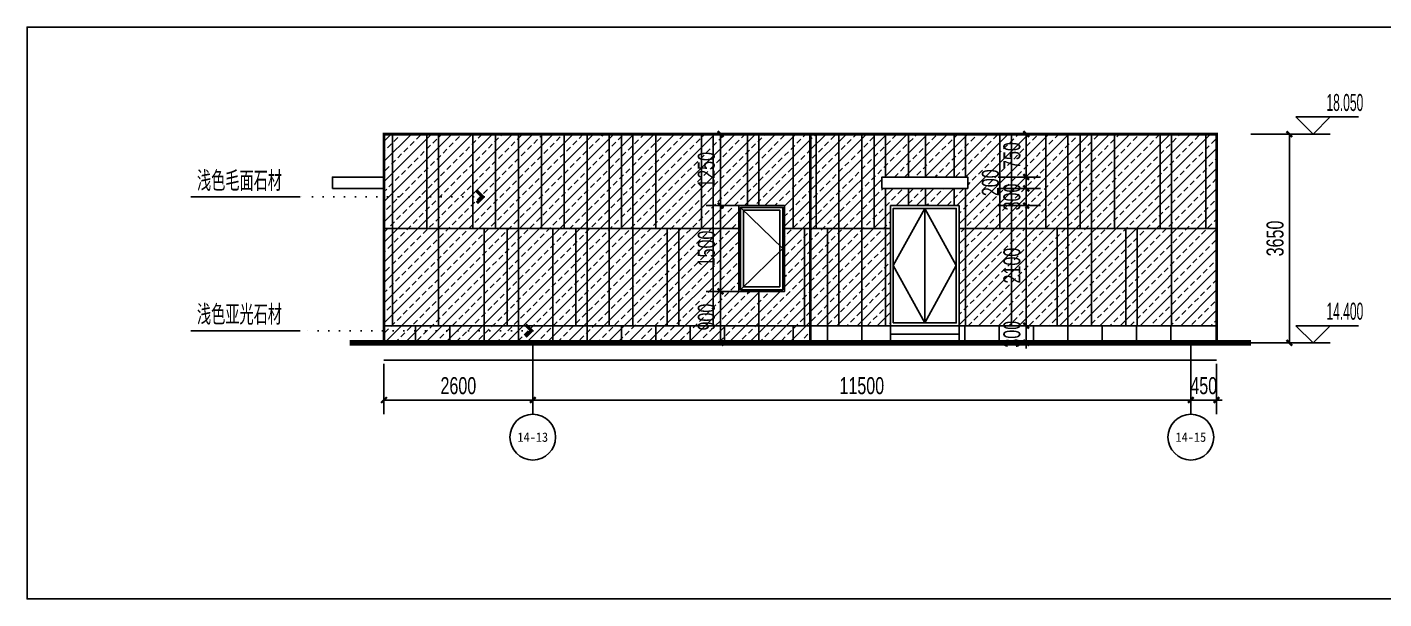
# Model space of a CAD drawing. Extents: x -483182 to 812890, y -390528 to -214858.
# Drawn here: x 551060 to 574768, y -311707 to -301707 of the extents above; entities that cross this region are included whole.
import ezdxf
from ezdxf.enums import TextEntityAlignment as Align

# ---------------------------------------------------------------- set-up
doc = ezdxf.new("R2010")
doc.units = 0
doc.header["$LTSCALE"] = 1000
doc.header["$MEASUREMENT"] = 0
doc.linetypes.add('DOT2', pattern=[0.125, 0, -0.125])
for name, color, linetype in [('01-标注_尺寸', 124, 'Continuous'), ('01-标注_标高', 200, 'Continuous'), ('01-标注_符号', 200, 'Continuous'), ('01-标注_轴线坐标', 132, 'Continuous'), ('02-TEXT_标注', 130, 'Continuous'), ('02-TEXT_轴号', 7, 'Continuous'), ('05-填充_156', 156, 'Continuous'), ('A-C_窗', 140, 'Continuous'), ('E-立面轮廓', 241, 'Continuous')]:
    doc.layers.add(name, color=color, linetype=linetype)
doc.layers.add('04-不打印_辅助线', color=165, linetype='Continuous', plot=False)
doc.styles.add('_TCH_AXIS', font='STXIHEI_0.TTF', dxfattribs={"width": 0.75})
doc.styles.add('_TCH_DIM', font='ros.shx', dxfattribs={"width": 0.75, "bigfont": 'jd.shx'})
doc.styles.add('_TCH_DIM_T3', font='ros.shx', dxfattribs={"width": 0.705882, "bigfont": 'jd.shx'})
doc.styles.add('_TCH_LABEL', font='ros.shx', dxfattribs={"width": 0.75, "bigfont": 'jd.shx'})
doc.styles.add('logo-3', font='', dxfattribs={"width": 0.75})
doc.styles.get('logo-3').set_extended_font_data('SimSun')
doc.dimstyles.new('_TCH_ARCH&&100', dxfattribs={"dimtxt": 297.5, "dimasz": 100, "dimexe": 250, "dimexo": 300, "dimgap": 100, "dimtad": 1, "dimdec": 0, "dimzin": 0, "dimdsep": 46, "dimtxsty": '_TCH_DIM_T3', "dimblk": 'ARCHTICK', "dimcen": 0.09, "dimclrt": 7, "dimazin": 2, "dimtfac": 1, "dimtdec": 0, "dimtix": 1, "dimtmove": 2, "dimatfit": 3, "dimfxl": 0, "dimtolj": 1, "dimtzin": 0, "dimarcsym": 0})
doc.dimstyles.new('副本 ISO-1', dxfattribs={"dimtxt": 2.5, "dimasz": 1.5, "dimexe": 1.25, "dimexo": 0.625, "dimtad": 1, "dimdec": 0, "dimtxsty": 'logo-3', "dimblk": 'ARCHTICK', "dimcen": 2.5, "dimdle": 1, "dimadec": 0, "dimazin": 0, "dimtfac": 1, "dimtdec": 0, "dimtix": 1, "dimtmove": 0, "dimatfit": 3, "dimldrblk": 'AR', "dimfxl": 0, "dimarcsym": 0})

# ---------------------------------------------------------------- blocks, each defined once
blk = doc.blocks.new('dddddddddddd3')
at = {"layer": 'A-C_窗'}
for p, q in [((-16250, 3350), (-16250, 0)), ((-15650, 3350), (-15650, 1700)), ((-15450, 3350), (-15450, 0)), ((-14850, 3350), (-14850, 1700)), ((-14450, 3350), (-14450, 1700)), ((-14450, 3350), (-14450, 1700)), ((-14050, 3350), (-14050, 0)), ((-13650, 3350), (-13650, 1700)), ((-13250, 3350), (-13250, 1700)), ((-13250, 3350), (-13250, 1700)), ((-12850, 3350), (-12850, 0)), ((-12463, 0), (-12463, 3350)), ((-12250, 3350), (-12250, 1700)), ((-12050, 3350), (-12050, 0)), ((-11650, 3350), (-11650, 1700)), ((-10850, 3350), (-10850, 1700)), ((-10650, 3350), (-10650, 0)), ((-10050, 3350), (-10050, 2100)), ((-9850, 3350), (-9850, 2100)), ((-9250, 3350), (-9250, 1700)), ((-8850, 3350), (-8850, 1700)), ((-8850, 3350), (-8850, 1700)), ((-8450, 3350), (-8450, 0)), ((-8050, 0), (-8050, 3350)), ((-7837, 3350), (-7837, 1700)), ((-7637, 3350), (-7637, 2600)), ((-7237, 3350), (-7237, 2600)), ((-6937, 3350), (-6937, 2600)), ((-6437, 3350), (-6437, 2600)), ((-6237, 3350), (-6237, 2600)), ((-5637, 3350), (-5637, 1700)), ((-5437, 3350), (-5437, 0)), ((-4837, 3350), (-4837, 1700)), ((-4450, 0), (-4450, 3350)), ((-4237, 3350), (-4237, 1700)), ((-4037, 3350), (-4037, 0)), ((-3637, 3350), (-3637, 1700)), ((-2837, 3350), (-2837, 1700)), ((-2637, 3350), (-2637, 0)), ((-2037, 3350), (-2037, 1700)), ((-7637, 2400), (-7637, 0)), ((-7237, 2400), (-7237, 2100)), ((-6937, 2400), (-6937, 2100)), ((-6437, 2400), (-6437, 2100)), ((-6237, 2400), (-6237, 0)), ((-16400, 1700), (-10200, 1700)), ((-14650, 1700), (-14650, 0)), ((-14250, 1700), (-14250, 0)), ((-13450, 1700), (-13450, 0)), ((-13050, 1700), (-13050, 0)), ((-11450, 1700), (-11450, 0)), ((-11250, 1700), (-11250, 0)), ((-9400, 1700), (-7550, 1700)), ((-9050, 1700), (-9050, 0)), ((-8650, 1700), (-8650, 0)), ((-6350, 1700), (-1850, 1700)), ((-4637, 1700), (-4637, 0)), ((-3437, 1700), (-3437, 0)), ((-3237, 1700), (-3237, 0)), ((-9850, 600), (-9850, 0)), ((-7550, 0), (-16400, 0)), ((-15850, -300), (-15850, 0)), ((-15250, -300), (-15250, 0)), ((-14650, -300), (-14650, 0)), ((-14050, -300), (-14050, 0)), ((-13450, -300), (-13450, 0)), ((-12850, -300), (-12850, 0)), ((-12250, -300), (-12250, 0)), ((-11650, -300), (-11650, 0)), ((-11050, -300), (-11050, 0)), ((-10450, -300), (-10450, 0)), ((-9850, -300), (-9850, 0)), ((-9250, -300), (-9250, 0)), ((-8650, -300), (-8650, 0)), ((-8050, -300), (-8050, 0)), ((-1850, 0), (-6350, 0)), ((-6250, -300), (-6250, 0)), ((-5650, -300), (-5650, 0)), ((-5050, -300), (-5050, 0)), ((-4450, -300), (-4450, 0)), ((-3850, -300), (-3850, 0)), ((-3250, -300), (-3250, 0)), ((-2650, -300), (-2650, 0))]:
    blk.add_line(p, q, dxfattribs=at)
blk = doc.blocks.new('_ArchTick')
at = {"color": 0, "linetype": 'ByBlock', "const_width": 0.4}
blk.add_lwpolyline([(-0.5, -0.5), (0.5, 0.5)], dxfattribs=at)
blk = doc.blocks.new('*X6')
at = {"color": 0}
for p, q in [((-1012.312, 1692.723), (-1012.284, 1692.723)), ((-1012.312, 1692.722), (-1012.312, 1692.723)), ((-1012.311, 1692.724), (-1012.285, 1692.724)), ((-1012.311, 1692.721), (-1012.311, 1692.724)), ((-1012.311, 1692.722), (-1012.283, 1692.722)), ((-1012.31, 1692.725), (-1012.286, 1692.725)), ((-1012.31, 1692.72), (-1012.31, 1692.725)), ((-1012.31, 1692.721), (-1012.282, 1692.721)), ((-1012.309, 1692.726), (-1012.287, 1692.726)), ((-1012.309, 1692.719), (-1012.309, 1692.726)), ((-1012.309, 1692.72), (-1012.281, 1692.72)), ((-1012.308, 1692.727), (-1012.288, 1692.727)), ((-1012.308, 1692.718), (-1012.308, 1692.727)), ((-1012.308, 1692.719), (-1012.28, 1692.719)), ((-1012.307, 1692.728), (-1012.289, 1692.728)), ((-1012.307, 1692.717), (-1012.307, 1692.728)), ((-1012.307, 1692.718), (-1012.279, 1692.718)), ((-1012.307, 1692.623), (-1012.278, 1692.623)), ((-1012.307, 1692.612), (-1012.307, 1692.623)), ((-1012.306, 1692.729), (-1012.29, 1692.729)), ((-1012.306, 1692.716), (-1012.306, 1692.729)), ((-1012.306, 1692.717), (-1012.278, 1692.717)), ((-1012.306, 1692.624), (-1012.277, 1692.624)), ((-1012.306, 1692.611), (-1012.306, 1692.624)), ((-1012.305, 1692.73), (-1012.291, 1692.73)), ((-1012.305, 1692.715), (-1012.305, 1692.73)), ((-1012.305, 1692.716), (-1012.277, 1692.716)), ((-1012.305, 1692.625), (-1012.276, 1692.625)), ((-1012.305, 1692.61), (-1012.305, 1692.625)), ((-1012.304, 1692.731), (-1012.292, 1692.731)), ((-1012.304, 1692.714), (-1012.304, 1692.731)), ((-1012.304, 1692.715), (-1012.276, 1692.715)), ((-1012.304, 1692.626), (-1012.275, 1692.626)), ((-1012.304, 1692.609), (-1012.304, 1692.626)), ((-1012.303, 1692.732), (-1012.293, 1692.732)), ((-1012.303, 1692.713), (-1012.303, 1692.732)), ((-1012.303, 1692.714), (-1012.275, 1692.714)), ((-1012.303, 1692.627), (-1012.274, 1692.627)), ((-1012.303, 1692.608), (-1012.303, 1692.627)), ((-1012.302, 1692.733), (-1012.294, 1692.733)), ((-1012.302, 1692.712), (-1012.302, 1692.733)), ((-1012.302, 1692.713), (-1012.274, 1692.713)), ((-1012.302, 1692.628), (-1012.273, 1692.628)), ((-1012.302, 1692.607), (-1012.302, 1692.628)), ((-1012.301, 1692.734), (-1012.295, 1692.734)), ((-1012.301, 1692.711), (-1012.301, 1692.734)), ((-1012.301, 1692.712), (-1012.273, 1692.712)), ((-1012.301, 1692.629), (-1012.272, 1692.629)), ((-1012.301, 1692.606), (-1012.301, 1692.629)), ((-1012.3, 1692.735), (-1012.296, 1692.735)), ((-1012.3, 1692.71), (-1012.3, 1692.735)), ((-1012.3, 1692.711), (-1012.272, 1692.711)), ((-1012.3, 1692.63), (-1012.271, 1692.63)), ((-1012.3, 1692.605), (-1012.3, 1692.63)), ((-1012.299, 1692.736), (-1012.297, 1692.736)), ((-1012.299, 1692.709), (-1012.299, 1692.736)), ((-1012.299, 1692.71), (-1012.271, 1692.71)), ((-1012.299, 1692.631), (-1012.27, 1692.631)), ((-1012.299, 1692.604), (-1012.299, 1692.631)), ((-1012.298, 1692.708), (-1012.298, 1692.736)), ((-1012.298, 1692.709), (-1012.27, 1692.709)), ((-1012.298, 1692.632), (-1012.269, 1692.632)), ((-1012.298, 1692.603), (-1012.298, 1692.632)), ((-1012.297, 1692.707), (-1012.297, 1692.735)), ((-1012.297, 1692.708), (-1012.269, 1692.708)), ((-1012.297, 1692.633), (-1012.268, 1692.633)), ((-1012.297, 1692.604), (-1012.297, 1692.633)), ((-1012.296, 1692.706), (-1012.296, 1692.734)), ((-1012.296, 1692.707), (-1012.268, 1692.707)), ((-1012.296, 1692.634), (-1012.267, 1692.634)), ((-1012.296, 1692.605), (-1012.296, 1692.634)), ((-1012.295, 1692.705), (-1012.295, 1692.733)), ((-1012.295, 1692.706), (-1012.267, 1692.706)), ((-1012.295, 1692.635), (-1012.266, 1692.635)), ((-1012.295, 1692.606), (-1012.295, 1692.635)), ((-1012.294, 1692.704), (-1012.294, 1692.732)), ((-1012.294, 1692.705), (-1012.266, 1692.705)), ((-1012.294, 1692.636), (-1012.265, 1692.636)), ((-1012.294, 1692.607), (-1012.294, 1692.636)), ((-1012.293, 1692.703), (-1012.293, 1692.731)), ((-1012.293, 1692.704), (-1012.265, 1692.704)), ((-1012.293, 1692.637), (-1012.264, 1692.637)), ((-1012.293, 1692.608), (-1012.293, 1692.637)), ((-1012.292, 1692.702), (-1012.292, 1692.73)), ((-1012.292, 1692.703), (-1012.264, 1692.703)), ((-1012.292, 1692.638), (-1012.263, 1692.638)), ((-1012.292, 1692.609), (-1012.292, 1692.638)), ((-1012.291, 1692.701), (-1012.291, 1692.729)), ((-1012.291, 1692.702), (-1012.263, 1692.702)), ((-1012.291, 1692.639), (-1012.262, 1692.639)), ((-1012.291, 1692.61), (-1012.291, 1692.639)), ((-1012.29, 1692.7), (-1012.29, 1692.728)), ((-1012.29, 1692.701), (-1012.262, 1692.701)), ((-1012.29, 1692.64), (-1012.261, 1692.64)), ((-1012.29, 1692.611), (-1012.29, 1692.64)), ((-1012.289, 1692.699), (-1012.289, 1692.727)), ((-1012.289, 1692.7), (-1012.261, 1692.7)), ((-1012.289, 1692.641), (-1012.26, 1692.641)), ((-1012.289, 1692.612), (-1012.289, 1692.641)), ((-1012.288, 1692.698), (-1012.288, 1692.726)), ((-1012.288, 1692.699), (-1012.26, 1692.699)), ((-1012.288, 1692.642), (-1012.259, 1692.642)), ((-1012.288, 1692.613), (-1012.288, 1692.642)), ((-1012.287, 1692.697), (-1012.287, 1692.725)), ((-1012.287, 1692.698), (-1012.259, 1692.698)), ((-1012.287, 1692.643), (-1012.258, 1692.643)), ((-1012.287, 1692.614), (-1012.287, 1692.643)), ((-1012.286, 1692.696), (-1012.286, 1692.724)), ((-1012.286, 1692.697), (-1012.258, 1692.697)), ((-1012.286, 1692.644), (-1012.257, 1692.644)), ((-1012.286, 1692.615), (-1012.286, 1692.644)), ((-1012.285, 1692.695), (-1012.285, 1692.723)), ((-1012.285, 1692.696), (-1012.257, 1692.696)), ((-1012.285, 1692.645), (-1012.256, 1692.645)), ((-1012.285, 1692.616), (-1012.285, 1692.645)), ((-1012.284, 1692.694), (-1012.284, 1692.722)), ((-1012.284, 1692.695), (-1012.256, 1692.695)), ((-1012.284, 1692.646), (-1012.255, 1692.646)), ((-1012.284, 1692.617), (-1012.284, 1692.646)), ((-1012.283, 1692.693), (-1012.283, 1692.721)), ((-1012.283, 1692.694), (-1012.255, 1692.694)), ((-1012.283, 1692.647), (-1012.254, 1692.647)), ((-1012.283, 1692.618), (-1012.283, 1692.647)), ((-1012.282, 1692.692), (-1012.282, 1692.72)), ((-1012.282, 1692.693), (-1012.254, 1692.693)), ((-1012.282, 1692.648), (-1012.253, 1692.648)), ((-1012.282, 1692.619), (-1012.282, 1692.648)), ((-1012.281, 1692.691), (-1012.281, 1692.719)), ((-1012.281, 1692.692), (-1012.253, 1692.692)), ((-1012.281, 1692.649), (-1012.252, 1692.649)), ((-1012.281, 1692.62), (-1012.281, 1692.649)), ((-1012.28, 1692.69), (-1012.28, 1692.718)), ((-1012.28, 1692.691), (-1012.252, 1692.691)), ((-1012.28, 1692.65), (-1012.251, 1692.65)), ((-1012.28, 1692.621), (-1012.28, 1692.65)), ((-1012.279, 1692.689), (-1012.279, 1692.717)), ((-1012.279, 1692.69), (-1012.251, 1692.69)), ((-1012.279, 1692.651), (-1012.25, 1692.651)), ((-1012.279, 1692.622), (-1012.279, 1692.651)), ((-1012.278, 1692.688), (-1012.278, 1692.716)), ((-1012.278, 1692.689), (-1012.25, 1692.689)), ((-1012.278, 1692.652), (-1012.249, 1692.652)), ((-1012.278, 1692.623), (-1012.278, 1692.652)), ((-1012.277, 1692.687), (-1012.277, 1692.715)), ((-1012.277, 1692.688), (-1012.249, 1692.688)), ((-1012.277, 1692.653), (-1012.248, 1692.653)), ((-1012.277, 1692.624), (-1012.277, 1692.653)), ((-1012.276, 1692.686), (-1012.276, 1692.714)), ((-1012.276, 1692.687), (-1012.248, 1692.687)), ((-1012.276, 1692.654), (-1012.247, 1692.654)), ((-1012.276, 1692.625), (-1012.276, 1692.654)), ((-1012.275, 1692.685), (-1012.275, 1692.713)), ((-1012.275, 1692.686), (-1012.247, 1692.686)), ((-1012.275, 1692.655), (-1012.246, 1692.655)), ((-1012.275, 1692.626), (-1012.275, 1692.655)), ((-1012.274, 1692.684), (-1012.274, 1692.712)), ((-1012.274, 1692.685), (-1012.246, 1692.685)), ((-1012.274, 1692.656), (-1012.245, 1692.656)), ((-1012.274, 1692.627), (-1012.274, 1692.656)), ((-1012.273, 1692.683), (-1012.273, 1692.711)), ((-1012.273, 1692.684), (-1012.245, 1692.684)), ((-1012.273, 1692.657), (-1012.244, 1692.657)), ((-1012.273, 1692.628), (-1012.273, 1692.657)), ((-1012.272, 1692.682), (-1012.272, 1692.71)), ((-1012.272, 1692.683), (-1012.244, 1692.683)), ((-1012.272, 1692.658), (-1012.243, 1692.658)), ((-1012.272, 1692.629), (-1012.272, 1692.658)), ((-1012.271, 1692.681), (-1012.271, 1692.709)), ((-1012.271, 1692.682), (-1012.243, 1692.682)), ((-1012.271, 1692.659), (-1012.242, 1692.659)), ((-1012.271, 1692.63), (-1012.271, 1692.659)), ((-1012.27, 1692.68), (-1012.27, 1692.708)), ((-1012.27, 1692.681), (-1012.242, 1692.681)), ((-1012.27, 1692.66), (-1012.241, 1692.66)), ((-1012.27, 1692.631), (-1012.27, 1692.66)), ((-1012.269, 1692.679), (-1012.269, 1692.707)), ((-1012.269, 1692.68), (-1012.241, 1692.68)), ((-1012.269, 1692.661), (-1012.24, 1692.661)), ((-1012.269, 1692.632), (-1012.269, 1692.661)), ((-1012.268, 1692.678), (-1012.268, 1692.706)), ((-1012.268, 1692.679), (-1012.24, 1692.679)), ((-1012.268, 1692.662), (-1012.239, 1692.662)), ((-1012.268, 1692.633), (-1012.268, 1692.662)), ((-1012.267, 1692.677), (-1012.267, 1692.705)), ((-1012.267, 1692.678), (-1012.239, 1692.678)), ((-1012.267, 1692.663), (-1012.238, 1692.663)), ((-1012.267, 1692.634), (-1012.267, 1692.663)), ((-1012.266, 1692.676), (-1012.266, 1692.704)), ((-1012.266, 1692.677), (-1012.238, 1692.677)), ((-1012.266, 1692.664), (-1012.237, 1692.664)), ((-1012.266, 1692.635), (-1012.266, 1692.664)), ((-1012.265, 1692.675), (-1012.265, 1692.703)), ((-1012.265, 1692.676), (-1012.237, 1692.676)), ((-1012.265, 1692.665), (-1012.236, 1692.665)), ((-1012.265, 1692.636), (-1012.265, 1692.665)), ((-1012.264, 1692.674), (-1012.264, 1692.702)), ((-1012.264, 1692.675), (-1012.236, 1692.675)), ((-1012.264, 1692.666), (-1012.235, 1692.666)), ((-1012.264, 1692.637), (-1012.264, 1692.666)), ((-1012.263, 1692.673), (-1012.263, 1692.701)), ((-1012.263, 1692.674), (-1012.235, 1692.674)), ((-1012.263, 1692.667), (-1012.234, 1692.667)), ((-1012.263, 1692.638), (-1012.263, 1692.667)), ((-1012.262, 1692.672), (-1012.262, 1692.7)), ((-1012.262, 1692.673), (-1012.234, 1692.673)), ((-1012.262, 1692.668), (-1012.233, 1692.668)), ((-1012.262, 1692.639), (-1012.262, 1692.668)), ((-1012.261, 1692.671), (-1012.261, 1692.699)), ((-1012.261, 1692.672), (-1012.233, 1692.672)), ((-1012.261, 1692.669), (-1012.232, 1692.669)), ((-1012.261, 1692.64), (-1012.261, 1692.669)), ((-1012.26, 1692.67), (-1012.26, 1692.698)), ((-1012.26, 1692.671), (-1012.232, 1692.671)), ((-1012.26, 1692.67), (-1012.231, 1692.67)), ((-1012.26, 1692.641), (-1012.26, 1692.67)), ((-1012.259, 1692.642), (-1012.259, 1692.697)), ((-1012.258, 1692.643), (-1012.258, 1692.696)), ((-1012.257, 1692.644), (-1012.257, 1692.695)), ((-1012.256, 1692.645), (-1012.256, 1692.694)), ((-1012.255, 1692.646), (-1012.255, 1692.693)), ((-1012.254, 1692.647), (-1012.254, 1692.692)), ((-1012.253, 1692.648), (-1012.253, 1692.691)), ((-1012.252, 1692.649), (-1012.252, 1692.69)), ((-1012.251, 1692.65), (-1012.251, 1692.689)), ((-1012.25, 1692.651), (-1012.25, 1692.688)), ((-1012.249, 1692.652), (-1012.249, 1692.687)), ((-1012.248, 1692.653), (-1012.248, 1692.686)), ((-1012.247, 1692.654), (-1012.247, 1692.685)), ((-1012.246, 1692.655), (-1012.246, 1692.684)), ((-1012.245, 1692.656), (-1012.245, 1692.683)), ((-1012.244, 1692.657), (-1012.244, 1692.682)), ((-1012.243, 1692.658), (-1012.243, 1692.681)), ((-1012.242, 1692.659), (-1012.242, 1692.68)), ((-1012.241, 1692.66), (-1012.241, 1692.679)), ((-1012.24, 1692.661), (-1012.24, 1692.678)), ((-1012.239, 1692.662), (-1012.239, 1692.677)), ((-1012.238, 1692.663), (-1012.238, 1692.676)), ((-1012.237, 1692.664), (-1012.237, 1692.675)), ((-1012.236, 1692.665), (-1012.236, 1692.674)), ((-1012.235, 1692.666), (-1012.235, 1692.673)), ((-1012.234, 1692.667), (-1012.234, 1692.672)), ((-1012.233, 1692.668), (-1012.233, 1692.671)), ((-1012.232, 1692.669), (-1012.232, 1692.67)), ((-1012.312, 1692.618), (-1012.283, 1692.618)), ((-1012.312, 1692.617), (-1012.312, 1692.618)), ((-1012.311, 1692.619), (-1012.282, 1692.619)), ((-1012.311, 1692.616), (-1012.311, 1692.619)), ((-1012.311, 1692.617), (-1012.284, 1692.617)), ((-1012.31, 1692.62), (-1012.281, 1692.62)), ((-1012.31, 1692.615), (-1012.31, 1692.62)), ((-1012.31, 1692.616), (-1012.285, 1692.616)), ((-1012.309, 1692.621), (-1012.28, 1692.621)), ((-1012.309, 1692.614), (-1012.309, 1692.621)), ((-1012.309, 1692.615), (-1012.286, 1692.615)), ((-1012.308, 1692.622), (-1012.279, 1692.622)), ((-1012.308, 1692.613), (-1012.308, 1692.622)), ((-1012.308, 1692.614), (-1012.287, 1692.614)), ((-1012.307, 1692.613), (-1012.288, 1692.613)), ((-1012.306, 1692.612), (-1012.289, 1692.612)), ((-1012.305, 1692.611), (-1012.29, 1692.611)), ((-1012.304, 1692.61), (-1012.291, 1692.61)), ((-1012.303, 1692.609), (-1012.292, 1692.609)), ((-1012.302, 1692.608), (-1012.293, 1692.608)), ((-1012.301, 1692.607), (-1012.294, 1692.607)), ((-1012.3, 1692.606), (-1012.295, 1692.606)), ((-1012.299, 1692.605), (-1012.296, 1692.605)), ((-1012.298, 1692.604), (-1012.297, 1692.604))]:
    blk.add_line(p, q, dxfattribs=at)
blk = doc.blocks.new('A-ARROW')
blk.add_lwpolyline([(0.081, 0.052), (0.067, 0.067), (0, 0), (0.067, -0.067), (0.081, -0.052), (0.028, 0)], close=True)
at = {"rotation": 180}
blk.add_blockref('*X6', (-1012.231, 1692.67), dxfattribs=at)
blk = doc.blocks.new('AR')
at = {"xscale": -21.59999999986031, "yscale": 21.59999999999127, "zscale": 21.6, "rotation": 359.9999997162888}
blk.add_blockref('A-ARROW', (0, 0), dxfattribs=at)
blk = doc.blocks.new('*D2090')
at = {"layer": '01-标注_尺寸', "color": 0, "lineweight": -2, "transparency": 16777216}
for p, q in [((572445, -303579), (573366, -303579)), ((573116, -307229), (573116, -303579)), ((572445, -307229), (573366, -307229))]:
    blk.add_line(p, q, dxfattribs=at)
at = {"layer": 'Defpoints', "color": 0, "transparency": 16777216}
for p in [(572145, -303579), (573116, -303579), (572145, -307229)]:
    blk.add_point(p, dxfattribs=at)
at = {"layer": '01-标注_尺寸', "color": 0, "lineweight": -2, "transparency": 16777216, "xscale": 100, "yscale": 100, "zscale": 100}
for p, rotation in [((573116, -303579), 90), ((573116, -307229), 270)]:
    blk.add_blockref('_ArchTick', p, dxfattribs=dict(at, rotation=rotation))
at = {"layer": '01-标注_尺寸', "color": 7, "transparency": 16777216, "insert": (572868, -305404), "char_height": 297.5, "attachment_point": 5, "rotation": 90, "style": '_TCH_DIM_T3'}
blk.add_mtext('\\A1;3650', dxfattribs=at)
blk = doc.blocks.new('*D2091')
at = {"layer": '01-标注_尺寸', "color": 0, "lineweight": -2, "transparency": 16777216}
for p, q in [((568029, -306929), (568768, -306929)), ((568518, -306929), (568518, -306829)), ((568518, -307229), (568518, -306929)), ((568029, -307229), (568768, -307229)), ((568518, -307229), (568518, -307329))]:
    blk.add_line(p, q, dxfattribs=at)
at = {"layer": 'Defpoints', "color": 0, "transparency": 16777216}
for p in [(567729, -306929), (568518, -306929), (567729, -307229)]:
    blk.add_point(p, dxfattribs=at)
at = {"layer": '01-标注_尺寸', "color": 0, "lineweight": -2, "transparency": 16777216, "xscale": 100, "yscale": 100, "zscale": 100}
for p, rotation in [((568518, -306929), 270), ((568518, -307229), 90)]:
    blk.add_blockref('_ArchTick', p, dxfattribs=dict(at, rotation=rotation))
at = {"layer": '01-标注_尺寸', "color": 7, "transparency": 16777216, "insert": (568269, -307079), "char_height": 297.5, "attachment_point": 5, "rotation": 90, "style": '_TCH_DIM_T3'}
blk.add_mtext('\\A1;300', dxfattribs=at)
blk = doc.blocks.new('*D2092')
at = {"layer": '01-标注_尺寸', "color": 0, "lineweight": -2, "transparency": 16777216}
for p, q in [((568029, -304829), (568768, -304829)), ((568518, -306929), (568518, -304829)), ((568029, -306929), (568768, -306929))]:
    blk.add_line(p, q, dxfattribs=at)
at = {"layer": 'Defpoints', "color": 0, "transparency": 16777216}
for p in [(567729, -304829), (568518, -304829), (567729, -306929)]:
    blk.add_point(p, dxfattribs=at)
at = {"layer": '01-标注_尺寸', "color": 0, "lineweight": -2, "transparency": 16777216, "xscale": 100, "yscale": 100, "zscale": 100}
for p, rotation in [((568518, -304829), 90), ((568518, -306929), 270)]:
    blk.add_blockref('_ArchTick', p, dxfattribs=dict(at, rotation=rotation))
at = {"layer": '01-标注_尺寸', "color": 7, "transparency": 16777216, "insert": (568269, -305879), "char_height": 297.5, "attachment_point": 5, "rotation": 90, "style": '_TCH_DIM_T3'}
blk.add_mtext('\\A1;2100', dxfattribs=at)
blk = doc.blocks.new('*D2093')
at = {"layer": '01-标注_尺寸', "color": 0, "lineweight": -2, "transparency": 16777216}
for p, q in [((568029, -304529), (568768, -304529)), ((568518, -304529), (568518, -304429)), ((568518, -304829), (568518, -304529)), ((568029, -304829), (568768, -304829)), ((568518, -304829), (568518, -304929))]:
    blk.add_line(p, q, dxfattribs=at)
at = {"layer": 'Defpoints', "color": 0, "transparency": 16777216}
for p in [(567729, -304529), (568518, -304529), (567729, -304829)]:
    blk.add_point(p, dxfattribs=at)
at = {"layer": '01-标注_尺寸', "color": 0, "lineweight": -2, "transparency": 16777216, "xscale": 100, "yscale": 100, "zscale": 100}
for p, rotation in [((568518, -304529), 270), ((568518, -304829), 90)]:
    blk.add_blockref('_ArchTick', p, dxfattribs=dict(at, rotation=rotation))
at = {"layer": '01-标注_尺寸', "color": 7, "transparency": 16777216, "insert": (568269, -304679), "char_height": 297.5, "attachment_point": 5, "rotation": 90, "style": '_TCH_DIM_T3'}
blk.add_mtext('\\A1;300', dxfattribs=at)
blk = doc.blocks.new('*D2094')
at = {"layer": '01-标注_尺寸', "color": 0, "lineweight": -2, "transparency": 16777216}
for p, q in [((568029, -304329), (568768, -304329)), ((568518, -304329), (568518, -304229)), ((568518, -304529), (568518, -304329)), ((568029, -304529), (568768, -304529)), ((568518, -304529), (568518, -304629))]:
    blk.add_line(p, q, dxfattribs=at)
at = {"layer": 'Defpoints', "color": 0, "transparency": 16777216}
for p in [(567729, -304329), (568518, -304329), (567729, -304529)]:
    blk.add_point(p, dxfattribs=at)
at = {"layer": '01-标注_尺寸', "color": 0, "lineweight": -2, "transparency": 16777216, "xscale": 100, "yscale": 100, "zscale": 100}
for p, rotation in [((568518, -304329), 270), ((568518, -304529), 90)]:
    blk.add_blockref('_ArchTick', p, dxfattribs=dict(at, rotation=rotation))
at = {"layer": '01-标注_尺寸', "color": 7, "transparency": 16777216, "insert": (567893, -304429), "char_height": 297.5, "attachment_point": 5, "rotation": 90, "style": '_TCH_DIM_T3'}
blk.add_mtext('\\A1;200', dxfattribs=at)
blk = doc.blocks.new('*D2095')
at = {"layer": '01-标注_尺寸', "color": 0, "lineweight": -2, "transparency": 16777216}
for p, q in [((568029, -303579), (568768, -303579)), ((568518, -304329), (568518, -303579)), ((568029, -304329), (568768, -304329))]:
    blk.add_line(p, q, dxfattribs=at)
at = {"layer": 'Defpoints', "color": 0, "transparency": 16777216}
for p in [(567729, -303579), (568518, -303579), (567729, -304329)]:
    blk.add_point(p, dxfattribs=at)
at = {"layer": '01-标注_尺寸', "color": 0, "lineweight": -2, "transparency": 16777216, "xscale": 100, "yscale": 100, "zscale": 100}
for p, rotation in [((568518, -303579), 90), ((568518, -304329), 270)]:
    blk.add_blockref('_ArchTick', p, dxfattribs=dict(at, rotation=rotation))
at = {"layer": '01-标注_尺寸', "color": 7, "transparency": 16777216, "insert": (568269, -303954), "char_height": 297.5, "attachment_point": 5, "rotation": 90, "style": '_TCH_DIM_T3'}
blk.add_mtext('\\A1;750', dxfattribs=at)
blk = doc.blocks.new('*D2096')
at = {"layer": '01-标注_尺寸', "color": 0, "lineweight": -2, "transparency": 16777216}
for p, q in [((563667, -306329), (562927, -306329)), ((563177, -307229), (563177, -306329)), ((563667, -307229), (562927, -307229))]:
    blk.add_line(p, q, dxfattribs=at)
at = {"layer": 'Defpoints', "color": 0, "transparency": 16777216}
for p in [(563177, -306329), (563967, -306329), (563967, -307229)]:
    blk.add_point(p, dxfattribs=at)
at = {"layer": '01-标注_尺寸', "color": 0, "lineweight": -2, "transparency": 16777216, "xscale": 100, "yscale": 100, "zscale": 100}
for p, rotation in [((563177, -306329), 90), ((563177, -307229), 270)]:
    blk.add_blockref('_ArchTick', p, dxfattribs=dict(at, rotation=rotation))
at = {"layer": '01-标注_尺寸', "color": 7, "transparency": 16777216, "insert": (562929, -306779), "char_height": 297.5, "attachment_point": 5, "rotation": 90, "style": '_TCH_DIM_T3'}
blk.add_mtext('\\A1;900', dxfattribs=at)
blk = doc.blocks.new('*D2097')
at = {"layer": '01-标注_尺寸', "color": 0, "lineweight": -2, "transparency": 16777216}
for p, q in [((563667, -304829), (562927, -304829)), ((563177, -306329), (563177, -304829)), ((563667, -306329), (562927, -306329))]:
    blk.add_line(p, q, dxfattribs=at)
at = {"layer": 'Defpoints', "color": 0, "transparency": 16777216}
for p in [(563177, -304829), (563967, -304829), (563967, -306329)]:
    blk.add_point(p, dxfattribs=at)
at = {"layer": '01-标注_尺寸', "color": 0, "lineweight": -2, "transparency": 16777216, "xscale": 100, "yscale": 100, "zscale": 100}
for p, rotation in [((563177, -304829), 90), ((563177, -306329), 270)]:
    blk.add_blockref('_ArchTick', p, dxfattribs=dict(at, rotation=rotation))
at = {"layer": '01-标注_尺寸', "color": 7, "transparency": 16777216, "insert": (562929, -305579), "char_height": 297.5, "attachment_point": 5, "rotation": 90, "style": '_TCH_DIM_T3'}
blk.add_mtext('\\A1;1500', dxfattribs=at)
blk = doc.blocks.new('*D2098')
at = {"layer": '01-标注_尺寸', "color": 0, "lineweight": -2, "transparency": 16777216}
for p, q in [((563667, -303579), (562927, -303579)), ((563177, -304829), (563177, -303579)), ((563667, -304829), (562927, -304829))]:
    blk.add_line(p, q, dxfattribs=at)
at = {"layer": 'Defpoints', "color": 0, "transparency": 16777216}
for p in [(563177, -303579), (563967, -303579), (563967, -304829)]:
    blk.add_point(p, dxfattribs=at)
at = {"layer": '01-标注_尺寸', "color": 0, "lineweight": -2, "transparency": 16777216, "xscale": 100, "yscale": 100, "zscale": 100}
for p, rotation in [((563177, -303579), 90), ((563177, -304829), 270)]:
    blk.add_blockref('_ArchTick', p, dxfattribs=dict(at, rotation=rotation))
at = {"layer": '01-标注_尺寸', "color": 7, "transparency": 16777216, "insert": (562929, -304204), "char_height": 297.5, "attachment_point": 5, "rotation": 90, "style": '_TCH_DIM_T3'}
blk.add_mtext('\\A1;1250', dxfattribs=at)
blk = doc.blocks.new('*D2099')
at = {"layer": '01-标注_尺寸', "color": 0, "lineweight": -2, "transparency": 16777216}
for p, q in [((557295, -307597), (557295, -308479)), ((559895, -307597), (559895, -308479)), ((557295, -308229), (559895, -308229))]:
    blk.add_line(p, q, dxfattribs=at)
at = {"layer": 'Defpoints', "color": 0, "transparency": 16777216}
for p in [(557295, -307297), (559895, -307297), (559895, -308229)]:
    blk.add_point(p, dxfattribs=at)
at = {"layer": '01-标注_尺寸', "color": 0, "lineweight": -2, "transparency": 16777216, "xscale": 100, "yscale": 100, "zscale": 100, "rotation": 180}
blk.add_blockref('_ArchTick', (557295, -308229), dxfattribs=at)
at = {"layer": '01-标注_尺寸', "color": 0, "lineweight": -2, "transparency": 16777216, "xscale": 100, "yscale": 100, "zscale": 100}
blk.add_blockref('_ArchTick', (559895, -308229), dxfattribs=at)
at = {"layer": '01-标注_尺寸', "color": 7, "transparency": 16777216, "insert": (558595, -307980), "char_height": 297.5, "attachment_point": 5, "style": '_TCH_DIM_T3'}
blk.add_mtext('\\A1;2600', dxfattribs=at)
blk = doc.blocks.new('*D2100')
at = {"layer": '01-标注_尺寸', "color": 0, "lineweight": -2, "transparency": 16777216}
for p, q in [((559895, -307597), (559895, -308479)), ((571395, -307597), (571395, -308479)), ((559895, -308229), (571395, -308229))]:
    blk.add_line(p, q, dxfattribs=at)
at = {"layer": 'Defpoints', "color": 0, "transparency": 16777216}
for p in [(559895, -307297), (571395, -307297), (571395, -308229)]:
    blk.add_point(p, dxfattribs=at)
at = {"layer": '01-标注_尺寸', "color": 0, "lineweight": -2, "transparency": 16777216, "xscale": 100, "yscale": 100, "zscale": 100, "rotation": 180}
blk.add_blockref('_ArchTick', (559895, -308229), dxfattribs=at)
at = {"layer": '01-标注_尺寸', "color": 0, "lineweight": -2, "transparency": 16777216, "xscale": 100, "yscale": 100, "zscale": 100}
blk.add_blockref('_ArchTick', (571395, -308229), dxfattribs=at)
at = {"layer": '01-标注_尺寸', "color": 7, "transparency": 16777216, "insert": (565645, -307980), "char_height": 297.5, "attachment_point": 5, "style": '_TCH_DIM_T3'}
blk.add_mtext('\\A1;11500', dxfattribs=at)
blk = doc.blocks.new('*D2101')
at = {"layer": '01-标注_尺寸', "color": 0, "lineweight": -2, "transparency": 16777216}
for p, q in [((571395, -307597), (571395, -308479)), ((571845, -307597), (571845, -308479)), ((571395, -308229), (571295, -308229)), ((571395, -308229), (571845, -308229)), ((571845, -308229), (571945, -308229))]:
    blk.add_line(p, q, dxfattribs=at)
at = {"layer": 'Defpoints', "color": 0, "transparency": 16777216}
for p in [(571395, -307297), (571845, -307297), (571845, -308229)]:
    blk.add_point(p, dxfattribs=at)
at = {"layer": '01-标注_尺寸', "color": 0, "lineweight": -2, "transparency": 16777216, "xscale": 100, "yscale": 100, "zscale": 100}
blk.add_blockref('_ArchTick', (571395, -308229), dxfattribs=at)
at = {"layer": '01-标注_尺寸', "color": 0, "lineweight": -2, "transparency": 16777216, "xscale": 100, "yscale": 100, "zscale": 100, "rotation": 180}
blk.add_blockref('_ArchTick', (571845, -308229), dxfattribs=at)
at = {"layer": '01-标注_尺寸', "color": 7, "transparency": 16777216, "insert": (571620, -307980), "char_height": 297.5, "attachment_point": 5, "style": '_TCH_DIM_T3'}
blk.add_mtext('\\A1;450', dxfattribs=at)

msp = doc.modelspace()

# ---------------------------------------------------------------- hatches: boundary and pattern name
at = {"layer": '05-填充_156'}
h = msp.add_hatch(dxfattribs=at)
h.set_pattern_fill('天然石材', color=256, scale=50)
h.set_pattern_definition([(45, (0, -7875.85), (-176.77677, 176.77677), []), (45, (86.94, -7965.6), (-176.77677, 176.77677), [98.68425, -56.391])])
h.paths.add_polyline_path([(564745.5, -303579.4), (557295.5, -303579.4), (557295.5, -307229.4), (564745.5, -307229.4)])
h.paths.add_polyline_path([(563495.5, -304829.4), (564295.5, -304829.4), (564295.5, -306329.4), (563495.5, -306329.4)], flags=16)
h = msp.add_hatch(dxfattribs=at)
h.set_pattern_fill('天然石材', color=256, scale=50)
h.set_pattern_definition([(45, (0, -19719.91), (-176.77677, 176.77677), []), (45, (86.94, -19809.67), (-176.77677, 176.77677), [98.68425, -56.391])])
h.paths.add_polyline_path([(571845.5, -303579.4), (564745.5, -303579.4), (564745.5, -306929.4), (566145.5, -306929.4), (566145.5, -304829.4), (567345.5, -304829.4), (567345.5, -306929.4), (571845.5, -306929.4)])
h.paths.add_polyline_path([(567495.5, -304529.4), (565995.5, -304529.4), (565995.5, -304329.4), (567495.5, -304329.4)], flags=16)

# ---------------------------------------------------------------- linework, layer by layer
at = {"layer": '01-标注_标高'}
for p, q in [((573530.2, -303579.4), (573230.2, -303279.4)), ((573230.2, -303279.4), (574324.2, -303279.4)), ((573530.2, -303579.4), (573830.2, -303279.4)), ((572830.2, -303579.4), (573830.2, -303579.4)), ((573530.2, -307229.4), (573230.2, -306929.4)), ((573230.2, -306929.4), (574324.2, -306929.4)), ((573530.2, -307229.4), (573830.2, -306929.4)), ((572830.2, -307229.4), (573830.2, -307229.4))]:
    msp.add_line(p, q, dxfattribs=at)
at = {"layer": '01-标注_符号'}
for p, q in [((555828.3, -304677.2), (553923.2, -304677.2)), ((555828.3, -307016.6), (553923.2, -307016.6))]:
    msp.add_line(p, q, dxfattribs=at)
at = {"layer": '01-标注_轴线坐标'}
for p, q in [((559895.5, -307229.4), (559895.5, -308478.8)), ((571395.5, -307229.4), (571395.5, -308478.8))]:
    msp.add_line(p, q, dxfattribs=at)
for centre in [(559895.5, -308878.8), (571395.5, -308878.8)]:
    msp.add_circle(centre, 400, dxfattribs=at)
at = {"layer": '04-不打印_辅助线'}
msp.add_lwpolyline([(557295.5, -307529.4), (571845.5, -307529.4)], dxfattribs=at)
at = {"layer": 'A-C_窗'}
for p, q in [((566745.5, -306879.4), (566745.5, -304879.4)), ((566145.5, -306929.4), (566145.5, -307229.4)), ((567345.5, -306929.4), (567345.5, -307229.4)), ((567345.5, -307079.4), (566145.5, -307079.4))]:
    msp.add_line(p, q, dxfattribs=at)
for points in [[(564265.5, -306299.4), (563525.5, -306299.4), (563525.5, -304859.4), (564265.5, -304859.4)], [(566195.5, -306879.4), (566195.5, -304879.4), (567295.5, -304879.4), (567295.5, -306879.4)], [(564215.5, -306249.4), (563575.5, -306249.4), (563575.5, -304909.4), (564215.5, -304909.4)]]:
    msp.add_lwpolyline(points, close=True, dxfattribs=at)
for points in [[(563527.5, -304859.4), (564265.5, -305579.4), (563525.5, -306299.4)], [(566745.5, -306879.4), (566195.5, -305879.4), (566745.5, -304879.4)], [(566745.5, -304879.4), (567295.5, -305879.4), (566745.5, -306879.4)]]:
    msp.add_lwpolyline(points, dxfattribs=at)
at = {"layer": 'Defpoints'}
msp.add_lwpolyline([(625159.9, -301707.3), (551059.9, -301707.3), (551059.9, -311707.3), (625159.9, -311707.3)], close=True, dxfattribs=at)
at = {"layer": 'E-立面轮廓'}
msp.add_line((564745.5, -303579.4), (564745.5, -307229.4), dxfattribs=at)
for points, const_width in [([(571845.5, -307229.4), (571845.5, -303579.4), (557295.5, -303579.4), (557295.5, -307229.4)], 50), ([(564745.5, -303579.4), (564745.5, -307229.4)], 50), ([(556695.5, -307229.4), (572445.5, -307229.4)], 100)]:
    msp.add_lwpolyline(points, dxfattribs=dict(at, const_width=const_width))
for points in [[(571845.5, -307229.4), (571845.5, -303579.4), (557295.5, -303579.4), (557295.5, -307229.4)], [(556395.5, -304529.4), (557295.5, -304529.4), (557295.5, -304329.4), (556395.5, -304329.4)], [(565995.5, -304529.4), (567495.5, -304529.4), (567495.5, -304329.4), (565995.5, -304329.4)], [(564295.5, -304829.4), (563495.5, -304829.4), (563495.5, -306329.4), (564295.5, -306329.4)], [(566145.5, -304829.4), (566145.5, -306929.4), (567345.5, -306929.4), (567345.5, -304829.4)]]:
    msp.add_lwpolyline(points, close=True, dxfattribs=at)

# ---------------------------------------------------------------- block references
msp.add_blockref('dddddddddddd3', (573695.5, -306929.4))

# ---------------------------------------------------------------- texts
at = {"layer": '02-TEXT_标注'}
for s, height, style, width, p in [('18.050', 297.5, '_TCH_DIM', 0.529412, (573764, -303174.4)), ('浅色毛面石材', 347.29, '_TCH_LABEL', 0.75, (554028.2, -304572.2)), ('浅色亚光石材', 347.29, '_TCH_LABEL', 0.75, (554028.2, -306911.6)), ('14.400', 297.5, '_TCH_DIM', 0.529412, (573764, -306824.4))]:
    msp.add_text(s, height=height, dxfattribs=dict(at, style=style, width=width)).set_placement(p)
at = {"layer": '02-TEXT_轴号', "style": '_TCH_AXIS', "width": 0.938776}
for s, p, p2 in [('14-13', (559627.6, -308960.3), (560163.4, -308960.3)), ('14-15', (571127.6, -308960.3), (571663.4, -308960.3))]:
    msp.add_text(s, height=163.05, dxfattribs=at).set_placement(p, p2, align=Align.FIT)

# ---------------------------------------------------------------- dimensions: what is measured, and where the dimension line sits
at = {"layer": '01-标注_尺寸'}
for p1, p2, distance, picture, middle in [((563966.7, -304829.4), (563966.7, -303579.4), 789.3, '*D2098', (562928.7, -304204.4)), ((567728.5, -304329.4), (567728.5, -303579.4), -789.3, '*D2095', (568269.1, -303954.4)), ((572145.5, -307229.4), (572145.5, -303579.4), -970.8, '*D2090', (572867.5, -305404.4)), ((567728.5, -304829.4), (567728.5, -304529.4), -789.3, '*D2093', (568269.1, -304679.4)), ((563966.7, -306329.4), (563966.7, -304829.4), 789.3, '*D2097', (562928.7, -305579.4)), ((567728.5, -306929.4), (567728.5, -304829.4), -789.3, '*D2092', (568269.1, -305879.4)), ((563966.7, -307229.4), (563966.7, -306329.4), 789.3, '*D2096', (562928.7, -306779.4)), ((567728.5, -307229.4), (567728.5, -306929.4), -789.3, '*D2091', (568269.1, -307079.4)), ((557295.5, -307297.3), (559895.5, -307297.3), -931.5, '*D2099', (558595.5, -307980)), ((559895.5, -307297.3), (571395.5, -307297.3), -931.5, '*D2100', (565645.5, -307980)), ((571395.5, -307297.3), (571845.5, -307297.3), -931.5, '*D2101', (571620.5, -307980))]:
    dim = msp.add_aligned_dim(p1=p1, p2=p2, distance=distance, dimstyle='_TCH_ARCH&&100', dxfattribs=at)
    dim.commit()
    dim.dimension.update_dxf_attribs({"geometry": picture, "text_midpoint": middle})
dim = msp.add_linear_dim(base=(568517.8, -304329.4), p1=(567728.5, -304529.4), p2=(567728.5, -304329.4), angle=90, dimstyle='_TCH_ARCH&&100', dxfattribs=at)
dim.commit()
dim.dimension.update_dxf_attribs({"geometry": '*D2094', "text_midpoint": (567892.8, -304429.4), "dimtype": 161})

# ---------------------------------------------------------------- leaders
at = {"layer": '01-标注_符号', "color": 51, "linetype": 'DOT2', "ltscale": 1.5}
for points in [[(559046.3, -304677.2), (555828.3, -304677.2)], [(559896.4, -307016.6), (555828.3, -307016.6)]]:
    msp.add_leader(points, dimstyle='副本 ISO-1', override={"dimasz": 75, "dimtad": 0}, dxfattribs=at)

doc.saveas('drawing.dxf')
